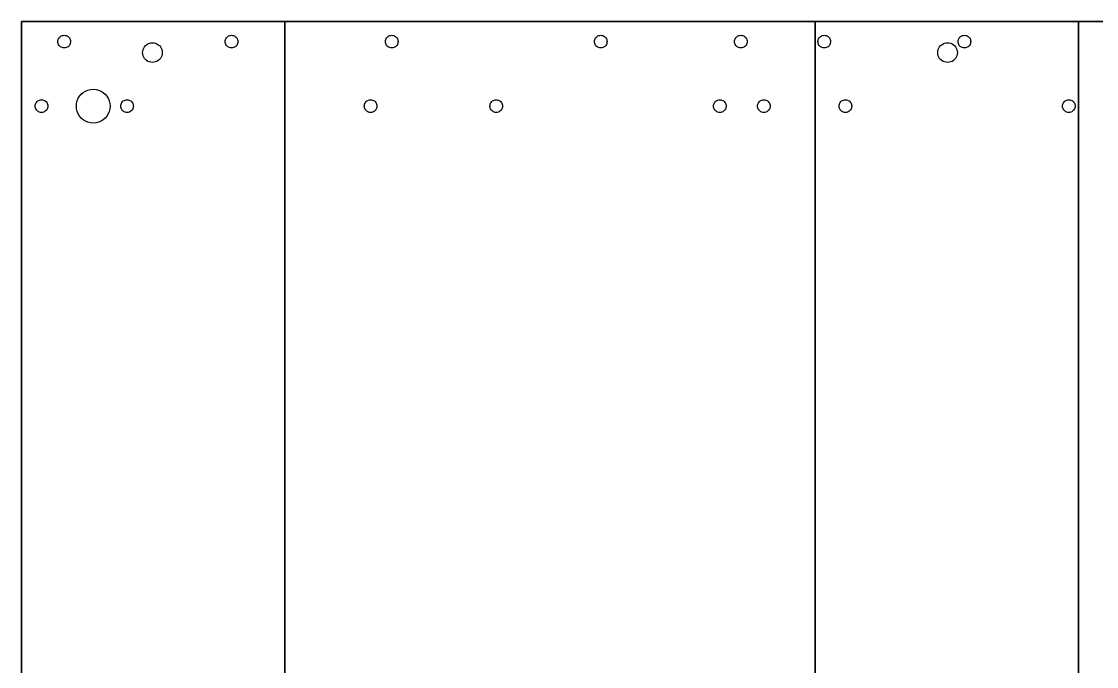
# Model space of a CAD drawing. Header units: metres. Extents: x 0 to 978, y 848 to 2000.
# Drawn here: x 0 to 292.9, y 1824.3 to 2000 of the extents above; entities that cross this region are included whole.
import ezdxf

# ---------------------------------------------------------------- set-up
doc = ezdxf.new("R2010")
doc.units = ezdxf.units.M

msp = doc.modelspace()

# ---------------------------------------------------------------- linework, layer by layer
for p, q in [((288, 2000), (0, 2000)), ((0, 2000), (0, 1465.04)), ((0, 2000), (0, 2000)), ((0, 2000), (288, 2000)), ((288, 2000), (0, 2000)), ((0, 1465.04), (0, 2000)), ((0, 2000), (0, 2000)), ((0, 2000), (0, 1465.04)), ((0, 1465.04), (0, 2000)), ((0, 2000), (288, 2000)), ((0, 1465.04), (0, 2000)), ((0, 2000), (288, 2000)), ((0, 2000), (288, 2000)), ((0, 1465.04), (0, 2000)), ((414.72, 2000), (0, 2000)), ((0, 2000), (0, 1654.4)), ((414.72, 2000), (0, 2000)), ((0, 2000), (0, 2000)), ((0, 2000), (414.72, 2000)), ((0, 1654.4), (0, 2000)), ((0, 2000), (0, 2000)), ((0, 2000), (0, 1654.4)), ((414.72, 2000), (0, 2000)), ((0, 2000), (0, 1654.4)), ((414.72, 2000), (0, 2000)), ((0, 2000), (0, 1654.4)), ((0, 2000), (414.72, 2000)), ((0, 1654.4), (0, 2000)), ((414.72, 2000), (0, 2000)), ((0, 2000), (0, 1654.4)), ((0, 1654.4), (0, 2000)), ((0, 2000), (0, 2000)), ((0, 2000), (0, 1654.4)), ((0, 1654.4), (0, 2000)), ((0, 2000), (414.72, 2000)), ((0, 2000), (414.72, 2000)), ((414.72, 2000), (0, 2000)), ((0, 1654.4), (0, 2000)), ((0, 2000), (414.72, 2000)), ((0, 2000), (414.72, 2000)), ((0, 1654.4), (0, 2000)), ((978.48, 2000), (0, 2000)), ((0, 2000), (0, 1654.4)), ((0, 1654.4), (0, 2000)), ((0, 2000), (0, 2000)), ((0, 2000), (0, 1654.4)), ((978.48, 2000), (0, 2000)), ((0, 2000), (0, 2000)), ((0, 2000), (978.48, 2000)), ((0, 1654.4), (0, 2000)), ((0, 2000), (978.48, 2000)), ((978.48, 2000), (0, 2000)), ((0, 2000), (0, 1654.4)), ((0, 2000), (978.48, 2000)), ((0, 1654.4), (0, 2000)), ((414.72, 2000), (0, 2000)), ((0, 2000), (0, 1654.4)), ((414.72, 2000), (0, 2000)), ((0, 2000), (0, 1654.4)), ((414.72, 2000), (0, 2000)), ((0, 2000), (0, 2000)), ((0, 2000), (414.72, 2000)), ((0, 1654.4), (0, 2000)), ((0, 2000), (0, 2000)), ((0, 2000), (0, 1654.4)), ((414.72, 2000), (0, 2000)), ((0, 2000), (0, 1654.4)), ((0, 2000), (414.72, 2000)), ((0, 1654.4), (0, 2000)), ((414.72, 2000), (0, 2000)), ((0, 2000), (0, 1654.4)), ((414.72, 2000), (0, 2000)), ((0, 2000), (0, 2000)), ((0, 2000), (414.72, 2000)), ((0, 1654.4), (0, 2000)), ((0, 2000), (0, 2000)), ((0, 2000), (0, 1654.4)), ((414.72, 2000), (0, 2000)), ((0, 2000), (0, 1654.4)), ((414.72, 2000), (0, 2000)), ((0, 2000), (0, 1654.4)), ((0, 2000), (414.72, 2000)), ((0, 1654.4), (0, 2000)), ((414.72, 2000), (0, 2000)), ((0, 2000), (0, 1654.4)), ((414.72, 2000), (0, 2000)), ((0, 2000), (0, 2000)), ((0, 2000), (414.72, 2000)), ((0, 1654.4), (0, 2000)), ((0, 2000), (0, 2000)), ((0, 2000), (0, 1654.4)), ((414.72, 2000), (0, 2000)), ((0, 2000), (0, 1654.4)), ((414.72, 2000), (0, 2000)), ((0, 2000), (0, 1654.4)), ((0, 2000), (414.72, 2000)), ((0, 1654.4), (0, 2000)), ((414.72, 2000), (0, 2000)), ((0, 2000), (0, 1654.4)), ((414.72, 2000), (0, 2000)), ((0, 2000), (0, 2000)), ((0, 2000), (414.72, 2000)), ((0, 1654.4), (0, 2000)), ((0, 2000), (0, 2000)), ((0, 2000), (0, 1654.4)), ((414.72, 2000), (0, 2000)), ((0, 2000), (0, 1654.4)), ((414.72, 2000), (0, 2000)), ((0, 2000), (0, 1654.4)), ((0, 2000), (414.72, 2000)), ((0, 1654.4), (0, 2000)), ((288, 2000), (0, 2000)), ((0, 2000), (0, 1465.04)), ((0, 2000), (0, 2000)), ((0, 2000), (288, 2000)), ((288, 2000), (0, 2000)), ((0, 1465.04), (0, 2000)), ((0, 2000), (0, 2000)), ((0, 2000), (0, 1465.04)), ((0, 1465.04), (0, 2000)), ((0, 2000), (288, 2000)), ((0, 1465.04), (0, 2000)), ((0, 2000), (288, 2000)), ((0, 2000), (288, 2000)), ((0, 1465.04), (0, 2000)), ((288, 2000), (0, 2000)), ((0, 2000), (0, 848)), ((0, 2000), (288, 2000)), ((0, 848), (0, 2000)), ((288, 2000), (0, 2000)), ((0, 2000), (0, 848)), ((0, 2000), (288, 2000)), ((0, 848), (0, 2000)), ((71.75, 2000), (71.75, 848)), ((71.75, 848), (71.75, 2000)), ((71.75, 2000), (71.75, 848)), ((216.25, 2000), (71.75, 2000)), ((71.75, 2000), (216.25, 2000)), ((216.25, 2000), (71.75, 2000)), ((71.75, 2000), (71.75, 848)), ((216.25, 2000), (71.75, 2000)), ((71.75, 848), (71.75, 2000)), ((71.75, 2000), (216.25, 2000)), ((216.25, 2000), (71.75, 2000)), ((71.75, 2000), (71.75, 2000)), ((71.75, 2000), (216.25, 2000)), ((71.75, 2000), (71.75, 2000)), ((71.75, 2000), (71.75, 848)), ((71.75, 848), (71.75, 2000)), ((71.75, 848), (71.75, 2000)), ((71.75, 2000), (216.25, 2000)), ((216.25, 848), (216.25, 2000)), ((216.25, 2000), (216.25, 2000)), ((216.25, 2000), (216.25, 848)), ((216.25, 848), (216.25, 2000)), ((216.25, 848), (216.25, 2000)), ((216.25, 2000), (216.25, 2000)), ((216.25, 2000), (216.25, 848)), ((216.25, 848), (216.25, 2000)), ((216.25, 2000), (216.25, 848)), ((216.25, 2000), (216.25, 2000)), ((216.25, 2000), (216.25, 848)), ((288, 1465.04), (288, 2000)), ((288, 2000), (288, 2000)), ((288, 1465.04), (288, 2000)), ((288, 2000), (288, 2000)), ((288, 2000), (288, 1465.04)), ((288, 2000), (288, 1465.04)), ((288, 2000), (288, 1465.04)), ((288, 2000), (288, 1465.04)), ((288, 1465.04), (288, 2000)), ((288, 2000), (288, 2000)), ((288, 1465.04), (288, 2000)), ((288, 2000), (288, 2000)), ((288, 2000), (288, 1465.04)), ((288, 2000), (288, 1465.04)), ((288, 2000), (288, 1465.04)), ((288, 2000), (288, 1465.04)), ((288, 848), (288, 2000)), ((288, 2000), (288, 848)), ((288, 848), (288, 2000)), ((288, 2000), (288, 848))]:
    msp.add_line(p, q)
for points in [[(9.92, 1994.53), (9.94, 1994.81), (10.01, 1995.07), (10.11, 1995.32), (10.26, 1995.55), (10.43, 1995.75), (10.63, 1995.92), (10.85, 1996.06), (11.1, 1996.17), (11.37, 1996.23), (11.65, 1996.26)], [(11.65, 1996.26), (11.93, 1996.23), (12.19, 1996.17), (12.44, 1996.06), (12.67, 1995.92), (12.87, 1995.75), (13.04, 1995.55), (13.18, 1995.32), (13.29, 1995.07), (13.35, 1994.81), (13.37, 1994.53)], [(55.51, 1994.53), (55.53, 1994.81), (55.59, 1995.07), (55.7, 1995.32), (55.84, 1995.55), (56.01, 1995.75), (56.21, 1995.92), (56.44, 1996.06), (56.69, 1996.17), (56.95, 1996.23), (57.23, 1996.26)], [(57.23, 1996.26), (57.51, 1996.23), (57.78, 1996.17), (58.03, 1996.06), (58.25, 1995.92), (58.45, 1995.75), (58.63, 1995.55), (58.77, 1995.32), (58.87, 1995.07), (58.94, 1994.81), (58.96, 1994.53)], [(99.15, 1994.53), (99.17, 1994.81), (99.24, 1995.07), (99.34, 1995.32), (99.48, 1995.55), (99.66, 1995.75), (99.86, 1995.92), (100.08, 1996.06), (100.33, 1996.17), (100.6, 1996.23), (100.88, 1996.26)], [(100.88, 1996.26), (101.16, 1996.23), (101.42, 1996.17), (101.67, 1996.06), (101.9, 1995.92), (102.1, 1995.75), (102.27, 1995.55), (102.41, 1995.32), (102.51, 1995.07), (102.58, 1994.81), (102.6, 1994.53)], [(156.1, 1994.53), (156.12, 1994.81), (156.18, 1995.07), (156.29, 1995.32), (156.43, 1995.55), (156.6, 1995.75), (156.8, 1995.92), (157.03, 1996.06), (157.28, 1996.17), (157.54, 1996.23), (157.82, 1996.26)], [(157.82, 1996.26), (158.1, 1996.23), (158.37, 1996.17), (158.61, 1996.06), (158.84, 1995.92), (159.04, 1995.75), (159.21, 1995.55), (159.35, 1995.32), (159.46, 1995.07), (159.52, 1994.81), (159.55, 1994.53)], [(194.27, 1994.53), (194.3, 1994.81), (194.36, 1995.07), (194.47, 1995.32), (194.61, 1995.55), (194.78, 1995.75), (194.98, 1995.92), (195.21, 1996.06), (195.45, 1996.17), (195.72, 1996.23), (196, 1996.26)], [(196, 1996.26), (196.28, 1996.23), (196.55, 1996.17), (196.79, 1996.06), (197.02, 1995.92), (197.22, 1995.75), (197.39, 1995.55), (197.53, 1995.32), (197.64, 1995.07), (197.7, 1994.81), (197.73, 1994.53)], [(216.99, 1994.53), (217.02, 1994.81), (217.08, 1995.07), (217.19, 1995.32), (217.33, 1995.55), (217.5, 1995.75), (217.7, 1995.92), (217.93, 1996.06), (218.17, 1996.17), (218.44, 1996.23), (218.72, 1996.26)], [(216.99, 1994.53), (217.02, 1994.81), (217.08, 1995.07), (217.19, 1995.32), (217.33, 1995.55), (217.5, 1995.75), (217.7, 1995.92), (217.93, 1996.06), (218.17, 1996.17), (218.44, 1996.23), (218.72, 1996.26)], [(216.99, 1994.53), (217.02, 1994.81), (217.08, 1995.07), (217.19, 1995.32), (217.33, 1995.55), (217.5, 1995.75), (217.7, 1995.92), (217.93, 1996.06), (218.17, 1996.17), (218.44, 1996.23), (218.72, 1996.26)], [(218.72, 1996.26), (219, 1996.23), (219.27, 1996.17), (219.51, 1996.06), (219.74, 1995.92), (219.94, 1995.75), (220.11, 1995.55), (220.25, 1995.32), (220.36, 1995.07), (220.42, 1994.81), (220.45, 1994.53)], [(218.72, 1996.26), (219, 1996.23), (219.27, 1996.17), (219.51, 1996.06), (219.74, 1995.92), (219.94, 1995.75), (220.11, 1995.55), (220.25, 1995.32), (220.36, 1995.07), (220.42, 1994.81), (220.45, 1994.53)], [(218.72, 1996.26), (219, 1996.23), (219.27, 1996.17), (219.51, 1996.06), (219.74, 1995.92), (219.94, 1995.75), (220.11, 1995.55), (220.25, 1995.32), (220.36, 1995.07), (220.42, 1994.81), (220.45, 1994.53)], [(255.17, 1994.53), (255.2, 1994.81), (255.26, 1995.07), (255.37, 1995.32), (255.51, 1995.55), (255.68, 1995.75), (255.88, 1995.92), (256.11, 1996.06), (256.35, 1996.17), (256.62, 1996.23), (256.9, 1996.26)], [(255.17, 1994.53), (255.2, 1994.81), (255.26, 1995.07), (255.37, 1995.32), (255.51, 1995.55), (255.68, 1995.75), (255.88, 1995.92), (256.11, 1996.06), (256.35, 1996.17), (256.62, 1996.23), (256.9, 1996.26)], [(255.17, 1994.53), (255.2, 1994.81), (255.26, 1995.07), (255.37, 1995.32), (255.51, 1995.55), (255.68, 1995.75), (255.88, 1995.92), (256.11, 1996.06), (256.35, 1996.17), (256.62, 1996.23), (256.9, 1996.26)], [(256.9, 1996.26), (257.18, 1996.23), (257.44, 1996.17), (257.69, 1996.06), (257.92, 1995.92), (258.12, 1995.75), (258.29, 1995.55), (258.43, 1995.32), (258.54, 1995.07), (258.6, 1994.81), (258.62, 1994.53)], [(256.9, 1996.26), (257.18, 1996.23), (257.44, 1996.17), (257.69, 1996.06), (257.92, 1995.92), (258.12, 1995.75), (258.29, 1995.55), (258.43, 1995.32), (258.54, 1995.07), (258.6, 1994.81), (258.62, 1994.53)], [(256.9, 1996.26), (257.18, 1996.23), (257.44, 1996.17), (257.69, 1996.06), (257.92, 1995.92), (258.12, 1995.75), (258.29, 1995.55), (258.43, 1995.32), (258.54, 1995.07), (258.6, 1994.81), (258.62, 1994.53)], [(11.65, 1992.8), (11.37, 1992.82), (11.1, 1992.89), (10.85, 1992.99), (10.63, 1993.13), (10.43, 1993.31), (10.26, 1993.51), (10.11, 1993.73), (10.01, 1993.98), (9.94, 1994.25), (9.92, 1994.53)], [(13.37, 1994.53), (13.35, 1994.25), (13.29, 1993.98), (13.18, 1993.73), (13.04, 1993.51), (12.87, 1993.31), (12.67, 1993.13), (12.44, 1992.99), (12.19, 1992.89), (11.93, 1992.82), (11.65, 1992.8)], [(33, 1991.53), (33.04, 1991.96), (33.14, 1992.38), (33.3, 1992.76), (33.52, 1993.11), (33.78, 1993.42), (34.1, 1993.69), (34.45, 1993.91), (34.83, 1994.07), (35.24, 1994.17), (35.68, 1994.2)], [(33, 1991.53), (33.04, 1991.96), (33.14, 1992.38), (33.3, 1992.76), (33.52, 1993.11), (33.78, 1993.42), (34.1, 1993.69), (34.45, 1993.91), (34.83, 1994.07), (35.24, 1994.17), (35.68, 1994.2)], [(33, 1991.53), (33.04, 1991.96), (33.14, 1992.38), (33.3, 1992.76), (33.52, 1993.11), (33.78, 1993.42), (34.1, 1993.69), (34.45, 1993.91), (34.83, 1994.07), (35.24, 1994.17), (35.68, 1994.2)], [(33, 1991.53), (33.04, 1991.96), (33.14, 1992.38), (33.3, 1992.76), (33.52, 1993.11), (33.78, 1993.42), (34.1, 1993.69), (34.45, 1993.91), (34.83, 1994.07), (35.24, 1994.17), (35.68, 1994.2)], [(35.68, 1994.2), (36.11, 1994.17), (36.52, 1994.07), (36.91, 1993.91), (37.26, 1993.69), (37.57, 1993.42), (37.84, 1993.11), (38.05, 1992.76), (38.22, 1992.38), (38.32, 1991.96), (38.35, 1991.53)], [(35.68, 1994.2), (36.11, 1994.17), (36.52, 1994.07), (36.91, 1993.91), (37.26, 1993.69), (37.57, 1993.42), (37.84, 1993.11), (38.05, 1992.76), (38.22, 1992.38), (38.32, 1991.96), (38.35, 1991.53)], [(35.68, 1994.2), (36.11, 1994.17), (36.52, 1994.07), (36.91, 1993.91), (37.26, 1993.69), (37.57, 1993.42), (37.84, 1993.11), (38.05, 1992.76), (38.22, 1992.38), (38.32, 1991.96), (38.35, 1991.53)], [(35.68, 1994.2), (36.11, 1994.17), (36.52, 1994.07), (36.91, 1993.91), (37.26, 1993.69), (37.57, 1993.42), (37.84, 1993.11), (38.05, 1992.76), (38.22, 1992.38), (38.32, 1991.96), (38.35, 1991.53)], [(57.23, 1992.8), (56.95, 1992.82), (56.69, 1992.89), (56.44, 1992.99), (56.21, 1993.13), (56.01, 1993.31), (55.84, 1993.51), (55.7, 1993.73), (55.59, 1993.98), (55.53, 1994.25), (55.51, 1994.53)], [(58.96, 1994.53), (58.94, 1994.25), (58.87, 1993.98), (58.77, 1993.73), (58.63, 1993.51), (58.45, 1993.31), (58.25, 1993.13), (58.03, 1992.99), (57.78, 1992.89), (57.51, 1992.82), (57.23, 1992.8)], [(100.88, 1992.8), (100.6, 1992.82), (100.33, 1992.89), (100.08, 1992.99), (99.86, 1993.13), (99.66, 1993.31), (99.48, 1993.51), (99.34, 1993.73), (99.24, 1993.98), (99.17, 1994.25), (99.15, 1994.53)], [(102.6, 1994.53), (102.58, 1994.25), (102.51, 1993.98), (102.41, 1993.73), (102.27, 1993.51), (102.1, 1993.31), (101.9, 1993.13), (101.67, 1992.99), (101.42, 1992.89), (101.16, 1992.82), (100.88, 1992.8)], [(157.82, 1992.8), (157.54, 1992.82), (157.28, 1992.89), (157.03, 1992.99), (156.8, 1993.13), (156.6, 1993.31), (156.43, 1993.51), (156.29, 1993.73), (156.18, 1993.98), (156.12, 1994.25), (156.1, 1994.53)], [(159.55, 1994.53), (159.52, 1994.25), (159.46, 1993.98), (159.35, 1993.73), (159.21, 1993.51), (159.04, 1993.31), (158.84, 1993.13), (158.61, 1992.99), (158.37, 1992.89), (158.1, 1992.82), (157.82, 1992.8)], [(196, 1992.8), (195.72, 1992.82), (195.45, 1992.89), (195.21, 1992.99), (194.98, 1993.13), (194.78, 1993.31), (194.61, 1993.51), (194.47, 1993.73), (194.36, 1993.98), (194.3, 1994.25), (194.27, 1994.53)], [(197.73, 1994.53), (197.7, 1994.25), (197.64, 1993.98), (197.53, 1993.73), (197.39, 1993.51), (197.22, 1993.31), (197.02, 1993.13), (196.79, 1992.99), (196.55, 1992.89), (196.28, 1992.82), (196, 1992.8)], [(218.72, 1992.8), (218.44, 1992.82), (218.17, 1992.89), (217.93, 1992.99), (217.7, 1993.13), (217.5, 1993.31), (217.33, 1993.51), (217.19, 1993.73), (217.08, 1993.98), (217.02, 1994.25), (216.99, 1994.53)], [(218.72, 1992.8), (218.44, 1992.82), (218.17, 1992.89), (217.93, 1992.99), (217.7, 1993.13), (217.5, 1993.31), (217.33, 1993.51), (217.19, 1993.73), (217.08, 1993.98), (217.02, 1994.25), (216.99, 1994.53)], [(218.72, 1992.8), (218.44, 1992.82), (218.17, 1992.89), (217.93, 1992.99), (217.7, 1993.13), (217.5, 1993.31), (217.33, 1993.51), (217.19, 1993.73), (217.08, 1993.98), (217.02, 1994.25), (216.99, 1994.53)], [(220.45, 1994.53), (220.42, 1994.25), (220.36, 1993.98), (220.25, 1993.73), (220.11, 1993.51), (219.94, 1993.31), (219.74, 1993.13), (219.51, 1992.99), (219.27, 1992.89), (219, 1992.82), (218.72, 1992.8)], [(220.45, 1994.53), (220.42, 1994.25), (220.36, 1993.98), (220.25, 1993.73), (220.11, 1993.51), (219.94, 1993.31), (219.74, 1993.13), (219.51, 1992.99), (219.27, 1992.89), (219, 1992.82), (218.72, 1992.8)], [(220.45, 1994.53), (220.42, 1994.25), (220.36, 1993.98), (220.25, 1993.73), (220.11, 1993.51), (219.94, 1993.31), (219.74, 1993.13), (219.51, 1992.99), (219.27, 1992.89), (219, 1992.82), (218.72, 1992.8)], [(249.65, 1991.53), (249.68, 1991.96), (249.78, 1992.38), (249.95, 1992.76), (250.16, 1993.11), (250.43, 1993.42), (250.74, 1993.69), (251.09, 1993.91), (251.48, 1994.07), (251.89, 1994.17), (252.32, 1994.2)], [(249.65, 1991.53), (249.68, 1991.96), (249.78, 1992.38), (249.95, 1992.76), (250.16, 1993.11), (250.43, 1993.42), (250.74, 1993.69), (251.09, 1993.91), (251.48, 1994.07), (251.89, 1994.17), (252.32, 1994.2)], [(249.65, 1991.53), (249.68, 1991.96), (249.78, 1992.38), (249.95, 1992.76), (250.16, 1993.11), (250.43, 1993.42), (250.74, 1993.69), (251.09, 1993.91), (251.48, 1994.07), (251.89, 1994.17), (252.32, 1994.2)], [(249.65, 1991.53), (249.68, 1991.96), (249.78, 1992.38), (249.95, 1992.76), (250.16, 1993.11), (250.43, 1993.42), (250.74, 1993.69), (251.09, 1993.91), (251.48, 1994.07), (251.89, 1994.17), (252.32, 1994.2)], [(252.32, 1994.2), (252.76, 1994.17), (253.17, 1994.07), (253.55, 1993.91), (253.9, 1993.69), (254.22, 1993.42), (254.48, 1993.11), (254.7, 1992.76), (254.86, 1992.38), (254.96, 1991.96), (255, 1991.53)], [(252.32, 1994.2), (252.76, 1994.17), (253.17, 1994.07), (253.55, 1993.91), (253.9, 1993.69), (254.22, 1993.42), (254.48, 1993.11), (254.7, 1992.76), (254.86, 1992.38), (254.96, 1991.96), (255, 1991.53)], [(252.32, 1994.2), (252.76, 1994.17), (253.17, 1994.07), (253.55, 1993.91), (253.9, 1993.69), (254.22, 1993.42), (254.48, 1993.11), (254.7, 1992.76), (254.86, 1992.38), (254.96, 1991.96), (255, 1991.53)], [(252.32, 1994.2), (252.76, 1994.17), (253.17, 1994.07), (253.55, 1993.91), (253.9, 1993.69), (254.22, 1993.42), (254.48, 1993.11), (254.7, 1992.76), (254.86, 1992.38), (254.96, 1991.96), (255, 1991.53)], [(256.9, 1992.8), (256.62, 1992.82), (256.35, 1992.89), (256.11, 1992.99), (255.88, 1993.13), (255.68, 1993.31), (255.51, 1993.51), (255.37, 1993.73), (255.26, 1993.98), (255.2, 1994.25), (255.17, 1994.53)], [(256.9, 1992.8), (256.62, 1992.82), (256.35, 1992.89), (256.11, 1992.99), (255.88, 1993.13), (255.68, 1993.31), (255.51, 1993.51), (255.37, 1993.73), (255.26, 1993.98), (255.2, 1994.25), (255.17, 1994.53)], [(256.9, 1992.8), (256.62, 1992.82), (256.35, 1992.89), (256.11, 1992.99), (255.88, 1993.13), (255.68, 1993.31), (255.51, 1993.51), (255.37, 1993.73), (255.26, 1993.98), (255.2, 1994.25), (255.17, 1994.53)], [(258.62, 1994.53), (258.6, 1994.25), (258.54, 1993.98), (258.43, 1993.73), (258.29, 1993.51), (258.12, 1993.31), (257.92, 1993.13), (257.69, 1992.99), (257.44, 1992.89), (257.18, 1992.82), (256.9, 1992.8)], [(258.62, 1994.53), (258.6, 1994.25), (258.54, 1993.98), (258.43, 1993.73), (258.29, 1993.51), (258.12, 1993.31), (257.92, 1993.13), (257.69, 1992.99), (257.44, 1992.89), (257.18, 1992.82), (256.9, 1992.8)], [(258.62, 1994.53), (258.6, 1994.25), (258.54, 1993.98), (258.43, 1993.73), (258.29, 1993.51), (258.12, 1993.31), (257.92, 1993.13), (257.69, 1992.99), (257.44, 1992.89), (257.18, 1992.82), (256.9, 1992.8)], [(35.68, 1988.86), (35.24, 1988.89), (34.83, 1988.99), (34.45, 1989.15), (34.1, 1989.37), (33.78, 1989.64), (33.52, 1989.95), (33.3, 1990.3), (33.14, 1990.68), (33.04, 1991.1), (33, 1991.53)], [(35.68, 1988.86), (35.24, 1988.89), (34.83, 1988.99), (34.45, 1989.15), (34.1, 1989.37), (33.78, 1989.64), (33.52, 1989.95), (33.3, 1990.3), (33.14, 1990.68), (33.04, 1991.1), (33, 1991.53)], [(35.68, 1988.86), (35.24, 1988.89), (34.83, 1988.99), (34.45, 1989.15), (34.1, 1989.37), (33.78, 1989.64), (33.52, 1989.95), (33.3, 1990.3), (33.14, 1990.68), (33.04, 1991.1), (33, 1991.53)], [(35.68, 1988.86), (35.24, 1988.89), (34.83, 1988.99), (34.45, 1989.15), (34.1, 1989.37), (33.78, 1989.64), (33.52, 1989.95), (33.3, 1990.3), (33.14, 1990.68), (33.04, 1991.1), (33, 1991.53)], [(38.35, 1991.53), (38.32, 1991.1), (38.22, 1990.68), (38.05, 1990.3), (37.84, 1989.95), (37.57, 1989.64), (37.26, 1989.37), (36.91, 1989.15), (36.52, 1988.99), (36.11, 1988.89), (35.68, 1988.86)], [(38.35, 1991.53), (38.32, 1991.1), (38.22, 1990.68), (38.05, 1990.3), (37.84, 1989.95), (37.57, 1989.64), (37.26, 1989.37), (36.91, 1989.15), (36.52, 1988.99), (36.11, 1988.89), (35.68, 1988.86)], [(38.35, 1991.53), (38.32, 1991.1), (38.22, 1990.68), (38.05, 1990.3), (37.84, 1989.95), (37.57, 1989.64), (37.26, 1989.37), (36.91, 1989.15), (36.52, 1988.99), (36.11, 1988.89), (35.68, 1988.86)], [(38.35, 1991.53), (38.32, 1991.1), (38.22, 1990.68), (38.05, 1990.3), (37.84, 1989.95), (37.57, 1989.64), (37.26, 1989.37), (36.91, 1989.15), (36.52, 1988.99), (36.11, 1988.89), (35.68, 1988.86)], [(252.32, 1988.86), (251.89, 1988.89), (251.48, 1988.99), (251.09, 1989.15), (250.74, 1989.37), (250.43, 1989.64), (250.16, 1989.95), (249.95, 1990.3), (249.78, 1990.68), (249.68, 1991.1), (249.65, 1991.53)], [(252.32, 1988.86), (251.89, 1988.89), (251.48, 1988.99), (251.09, 1989.15), (250.74, 1989.37), (250.43, 1989.64), (250.16, 1989.95), (249.95, 1990.3), (249.78, 1990.68), (249.68, 1991.1), (249.65, 1991.53)], [(252.32, 1988.86), (251.89, 1988.89), (251.48, 1988.99), (251.09, 1989.15), (250.74, 1989.37), (250.43, 1989.64), (250.16, 1989.95), (249.95, 1990.3), (249.78, 1990.68), (249.68, 1991.1), (249.65, 1991.53)], [(252.32, 1988.86), (251.89, 1988.89), (251.48, 1988.99), (251.09, 1989.15), (250.74, 1989.37), (250.43, 1989.64), (250.16, 1989.95), (249.95, 1990.3), (249.78, 1990.68), (249.68, 1991.1), (249.65, 1991.53)], [(255, 1991.53), (254.96, 1991.1), (254.86, 1990.68), (254.7, 1990.3), (254.48, 1989.95), (254.22, 1989.64), (253.9, 1989.37), (253.55, 1989.15), (253.17, 1988.99), (252.76, 1988.89), (252.32, 1988.86)], [(255, 1991.53), (254.96, 1991.1), (254.86, 1990.68), (254.7, 1990.3), (254.48, 1989.95), (254.22, 1989.64), (253.9, 1989.37), (253.55, 1989.15), (253.17, 1988.99), (252.76, 1988.89), (252.32, 1988.86)], [(255, 1991.53), (254.96, 1991.1), (254.86, 1990.68), (254.7, 1990.3), (254.48, 1989.95), (254.22, 1989.64), (253.9, 1989.37), (253.55, 1989.15), (253.17, 1988.99), (252.76, 1988.89), (252.32, 1988.86)], [(255, 1991.53), (254.96, 1991.1), (254.86, 1990.68), (254.7, 1990.3), (254.48, 1989.95), (254.22, 1989.64), (253.9, 1989.37), (253.55, 1989.15), (253.17, 1988.99), (252.76, 1988.89), (252.32, 1988.86)], [(14.96, 1976.96), (15.02, 1977.71), (15.19, 1978.42), (15.47, 1979.08), (15.84, 1979.68), (16.3, 1980.22), (16.84, 1980.68), (17.44, 1981.05), (18.1, 1981.33), (18.81, 1981.51), (19.56, 1981.57)], [(14.96, 1976.96), (15.02, 1977.71), (15.19, 1978.42), (15.47, 1979.08), (15.84, 1979.68), (16.3, 1980.22), (16.84, 1980.68), (17.44, 1981.05), (18.1, 1981.33), (18.81, 1981.51), (19.56, 1981.57)], [(14.96, 1976.96), (15.02, 1977.71), (15.19, 1978.42), (15.47, 1979.08), (15.84, 1979.68), (16.3, 1980.22), (16.84, 1980.68), (17.44, 1981.05), (18.1, 1981.33), (18.81, 1981.51), (19.56, 1981.57)], [(14.96, 1976.96), (15.02, 1977.71), (15.19, 1978.42), (15.47, 1979.08), (15.84, 1979.68), (16.3, 1980.22), (16.84, 1980.68), (17.44, 1981.05), (18.1, 1981.33), (18.81, 1981.51), (19.56, 1981.57)], [(14.96, 1976.96), (15.02, 1977.71), (15.19, 1978.42), (15.47, 1979.08), (15.84, 1979.68), (16.3, 1980.22), (16.84, 1980.68), (17.44, 1981.05), (18.1, 1981.33), (18.81, 1981.51), (19.56, 1981.57)], [(19.56, 1981.57), (20.3, 1981.51), (21.01, 1981.33), (21.67, 1981.05), (22.27, 1980.68), (22.81, 1980.22), (23.27, 1979.68), (23.64, 1979.08), (23.92, 1978.42), (24.1, 1977.71), (24.16, 1976.96)], [(19.56, 1981.57), (20.3, 1981.51), (21.01, 1981.33), (21.67, 1981.05), (22.27, 1980.68), (22.81, 1980.22), (23.27, 1979.68), (23.64, 1979.08), (23.92, 1978.42), (24.1, 1977.71), (24.16, 1976.96)], [(19.56, 1981.57), (20.3, 1981.51), (21.01, 1981.33), (21.67, 1981.05), (22.27, 1980.68), (22.81, 1980.22), (23.27, 1979.68), (23.64, 1979.08), (23.92, 1978.42), (24.1, 1977.71), (24.16, 1976.96)], [(19.56, 1981.57), (20.3, 1981.51), (21.01, 1981.33), (21.67, 1981.05), (22.27, 1980.68), (22.81, 1980.22), (23.27, 1979.68), (23.64, 1979.08), (23.92, 1978.42), (24.1, 1977.71), (24.16, 1976.96)], [(19.56, 1981.57), (20.3, 1981.51), (21.01, 1981.33), (21.67, 1981.05), (22.27, 1980.68), (22.81, 1980.22), (23.27, 1979.68), (23.64, 1979.08), (23.92, 1978.42), (24.1, 1977.71), (24.16, 1976.96)], [(3.74, 1976.96), (3.76, 1977.24), (3.83, 1977.51), (3.93, 1977.75), (4.07, 1977.98), (4.25, 1978.18), (4.45, 1978.35), (4.67, 1978.5), (4.92, 1978.6), (5.19, 1978.67), (5.47, 1978.69)], [(5.47, 1978.69), (5.75, 1978.67), (6.01, 1978.6), (6.26, 1978.5), (6.49, 1978.35), (6.69, 1978.18), (6.86, 1977.98), (7, 1977.75), (7.11, 1977.51), (7.17, 1977.24), (7.19, 1976.96)], [(27.03, 1976.96), (27.06, 1977.24), (27.12, 1977.51), (27.23, 1977.75), (27.37, 1977.98), (27.54, 1978.18), (27.74, 1978.35), (27.97, 1978.5), (28.21, 1978.6), (28.48, 1978.67), (28.76, 1978.69)], [(28.76, 1978.69), (29.04, 1978.67), (29.31, 1978.6), (29.55, 1978.5), (29.78, 1978.35), (29.98, 1978.18), (30.15, 1977.98), (30.29, 1977.75), (30.4, 1977.51), (30.46, 1977.24), (30.49, 1976.96)], [(93.4, 1976.96), (93.42, 1977.24), (93.49, 1977.51), (93.59, 1977.75), (93.73, 1977.98), (93.9, 1978.18), (94.1, 1978.35), (94.33, 1978.5), (94.58, 1978.6), (94.84, 1978.67), (95.12, 1978.69)], [(93.4, 1976.96), (93.42, 1977.24), (93.49, 1977.51), (93.59, 1977.75), (93.73, 1977.98), (93.9, 1978.18), (94.1, 1978.35), (94.33, 1978.5), (94.58, 1978.6), (94.84, 1978.67), (95.12, 1978.69)], [(93.4, 1976.96), (93.42, 1977.24), (93.49, 1977.51), (93.59, 1977.75), (93.73, 1977.98), (93.9, 1978.18), (94.1, 1978.35), (94.33, 1978.5), (94.58, 1978.6), (94.84, 1978.67), (95.12, 1978.69)], [(93.4, 1976.96), (93.42, 1977.24), (93.49, 1977.51), (93.59, 1977.75), (93.73, 1977.98), (93.9, 1978.18), (94.1, 1978.35), (94.33, 1978.5), (94.58, 1978.6), (94.84, 1978.67), (95.12, 1978.69)], [(93.4, 1976.96), (93.42, 1977.24), (93.49, 1977.51), (93.59, 1977.75), (93.73, 1977.98), (93.9, 1978.18), (94.1, 1978.35), (94.33, 1978.5), (94.58, 1978.6), (94.84, 1978.67), (95.12, 1978.69)], [(93.4, 1976.96), (93.42, 1977.24), (93.49, 1977.51), (93.59, 1977.75), (93.73, 1977.98), (93.9, 1978.18), (94.1, 1978.35), (94.33, 1978.5), (94.58, 1978.6), (94.84, 1978.67), (95.12, 1978.69)], [(93.4, 1976.96), (93.42, 1977.24), (93.49, 1977.51), (93.59, 1977.75), (93.73, 1977.98), (93.9, 1978.18), (94.1, 1978.35), (94.33, 1978.5), (94.58, 1978.6), (94.84, 1978.67), (95.12, 1978.69)], [(93.4, 1976.96), (93.42, 1977.24), (93.49, 1977.51), (93.59, 1977.75), (93.73, 1977.98), (93.9, 1978.18), (94.1, 1978.35), (94.33, 1978.5), (94.58, 1978.6), (94.84, 1978.67), (95.12, 1978.69)], [(93.4, 1976.96), (93.42, 1977.24), (93.49, 1977.51), (93.59, 1977.75), (93.73, 1977.98), (93.9, 1978.18), (94.1, 1978.35), (94.33, 1978.5), (94.58, 1978.6), (94.84, 1978.67), (95.12, 1978.69)], [(95.12, 1978.69), (95.4, 1978.67), (95.67, 1978.6), (95.92, 1978.5), (96.14, 1978.35), (96.34, 1978.18), (96.52, 1977.98), (96.66, 1977.75), (96.76, 1977.51), (96.83, 1977.24), (96.85, 1976.96)], [(95.12, 1978.69), (95.4, 1978.67), (95.67, 1978.6), (95.92, 1978.5), (96.14, 1978.35), (96.34, 1978.18), (96.52, 1977.98), (96.66, 1977.75), (96.76, 1977.51), (96.83, 1977.24), (96.85, 1976.96)], [(95.12, 1978.69), (95.4, 1978.67), (95.67, 1978.6), (95.92, 1978.5), (96.14, 1978.35), (96.34, 1978.18), (96.52, 1977.98), (96.66, 1977.75), (96.76, 1977.51), (96.83, 1977.24), (96.85, 1976.96)], [(95.12, 1978.69), (95.4, 1978.67), (95.67, 1978.6), (95.92, 1978.5), (96.14, 1978.35), (96.34, 1978.18), (96.52, 1977.98), (96.66, 1977.75), (96.76, 1977.51), (96.83, 1977.24), (96.85, 1976.96)], [(95.12, 1978.69), (95.4, 1978.67), (95.67, 1978.6), (95.92, 1978.5), (96.14, 1978.35), (96.34, 1978.18), (96.52, 1977.98), (96.66, 1977.75), (96.76, 1977.51), (96.83, 1977.24), (96.85, 1976.96)], [(95.12, 1978.69), (95.4, 1978.67), (95.67, 1978.6), (95.92, 1978.5), (96.14, 1978.35), (96.34, 1978.18), (96.52, 1977.98), (96.66, 1977.75), (96.76, 1977.51), (96.83, 1977.24), (96.85, 1976.96)], [(95.12, 1978.69), (95.4, 1978.67), (95.67, 1978.6), (95.92, 1978.5), (96.14, 1978.35), (96.34, 1978.18), (96.52, 1977.98), (96.66, 1977.75), (96.76, 1977.51), (96.83, 1977.24), (96.85, 1976.96)], [(95.12, 1978.69), (95.4, 1978.67), (95.67, 1978.6), (95.92, 1978.5), (96.14, 1978.35), (96.34, 1978.18), (96.52, 1977.98), (96.66, 1977.75), (96.76, 1977.51), (96.83, 1977.24), (96.85, 1976.96)], [(95.12, 1978.69), (95.4, 1978.67), (95.67, 1978.6), (95.92, 1978.5), (96.14, 1978.35), (96.34, 1978.18), (96.52, 1977.98), (96.66, 1977.75), (96.76, 1977.51), (96.83, 1977.24), (96.85, 1976.96)], [(127.62, 1976.96), (127.65, 1977.24), (127.71, 1977.51), (127.82, 1977.75), (127.96, 1977.98), (128.13, 1978.18), (128.33, 1978.35), (128.56, 1978.5), (128.8, 1978.6), (129.07, 1978.67), (129.35, 1978.69)], [(129.35, 1978.69), (129.63, 1978.67), (129.89, 1978.6), (130.14, 1978.5), (130.37, 1978.35), (130.57, 1978.18), (130.74, 1977.98), (130.88, 1977.75), (130.99, 1977.51), (131.05, 1977.24), (131.07, 1976.96)], [(188.52, 1976.96), (188.54, 1977.24), (188.61, 1977.51), (188.71, 1977.75), (188.86, 1977.98), (189.03, 1978.18), (189.23, 1978.35), (189.45, 1978.5), (189.7, 1978.6), (189.97, 1978.67), (190.25, 1978.69)], [(188.52, 1976.96), (188.54, 1977.24), (188.61, 1977.51), (188.71, 1977.75), (188.86, 1977.98), (189.03, 1978.18), (189.23, 1978.35), (189.45, 1978.5), (189.7, 1978.6), (189.97, 1978.67), (190.25, 1978.69)], [(188.52, 1976.96), (188.54, 1977.24), (188.61, 1977.51), (188.71, 1977.75), (188.86, 1977.98), (189.03, 1978.18), (189.23, 1978.35), (189.45, 1978.5), (189.7, 1978.6), (189.97, 1978.67), (190.25, 1978.69)], [(188.52, 1976.96), (188.54, 1977.24), (188.61, 1977.51), (188.71, 1977.75), (188.86, 1977.98), (189.03, 1978.18), (189.23, 1978.35), (189.45, 1978.5), (189.7, 1978.6), (189.97, 1978.67), (190.25, 1978.69)], [(188.52, 1976.96), (188.54, 1977.24), (188.61, 1977.51), (188.71, 1977.75), (188.86, 1977.98), (189.03, 1978.18), (189.23, 1978.35), (189.45, 1978.5), (189.7, 1978.6), (189.97, 1978.67), (190.25, 1978.69)], [(188.52, 1976.96), (188.54, 1977.24), (188.61, 1977.51), (188.71, 1977.75), (188.86, 1977.98), (189.03, 1978.18), (189.23, 1978.35), (189.45, 1978.5), (189.7, 1978.6), (189.97, 1978.67), (190.25, 1978.69)], [(188.52, 1976.96), (188.54, 1977.24), (188.61, 1977.51), (188.71, 1977.75), (188.86, 1977.98), (189.03, 1978.18), (189.23, 1978.35), (189.45, 1978.5), (189.7, 1978.6), (189.97, 1978.67), (190.25, 1978.69)], [(188.52, 1976.96), (188.54, 1977.24), (188.61, 1977.51), (188.71, 1977.75), (188.86, 1977.98), (189.03, 1978.18), (189.23, 1978.35), (189.45, 1978.5), (189.7, 1978.6), (189.97, 1978.67), (190.25, 1978.69)], [(188.52, 1976.96), (188.54, 1977.24), (188.61, 1977.51), (188.71, 1977.75), (188.86, 1977.98), (189.03, 1978.18), (189.23, 1978.35), (189.45, 1978.5), (189.7, 1978.6), (189.97, 1978.67), (190.25, 1978.69)], [(190.25, 1978.69), (190.53, 1978.67), (190.79, 1978.6), (191.04, 1978.5), (191.27, 1978.35), (191.47, 1978.18), (191.64, 1977.98), (191.78, 1977.75), (191.89, 1977.51), (191.95, 1977.24), (191.97, 1976.96)], [(190.25, 1978.69), (190.53, 1978.67), (190.79, 1978.6), (191.04, 1978.5), (191.27, 1978.35), (191.47, 1978.18), (191.64, 1977.98), (191.78, 1977.75), (191.89, 1977.51), (191.95, 1977.24), (191.97, 1976.96)], [(190.25, 1978.69), (190.53, 1978.67), (190.79, 1978.6), (191.04, 1978.5), (191.27, 1978.35), (191.47, 1978.18), (191.64, 1977.98), (191.78, 1977.75), (191.89, 1977.51), (191.95, 1977.24), (191.97, 1976.96)], [(190.25, 1978.69), (190.53, 1978.67), (190.79, 1978.6), (191.04, 1978.5), (191.27, 1978.35), (191.47, 1978.18), (191.64, 1977.98), (191.78, 1977.75), (191.89, 1977.51), (191.95, 1977.24), (191.97, 1976.96)], [(190.25, 1978.69), (190.53, 1978.67), (190.79, 1978.6), (191.04, 1978.5), (191.27, 1978.35), (191.47, 1978.18), (191.64, 1977.98), (191.78, 1977.75), (191.89, 1977.51), (191.95, 1977.24), (191.97, 1976.96)], [(190.25, 1978.69), (190.53, 1978.67), (190.79, 1978.6), (191.04, 1978.5), (191.27, 1978.35), (191.47, 1978.18), (191.64, 1977.98), (191.78, 1977.75), (191.89, 1977.51), (191.95, 1977.24), (191.97, 1976.96)], [(190.25, 1978.69), (190.53, 1978.67), (190.79, 1978.6), (191.04, 1978.5), (191.27, 1978.35), (191.47, 1978.18), (191.64, 1977.98), (191.78, 1977.75), (191.89, 1977.51), (191.95, 1977.24), (191.97, 1976.96)], [(190.25, 1978.69), (190.53, 1978.67), (190.79, 1978.6), (191.04, 1978.5), (191.27, 1978.35), (191.47, 1978.18), (191.64, 1977.98), (191.78, 1977.75), (191.89, 1977.51), (191.95, 1977.24), (191.97, 1976.96)], [(190.25, 1978.69), (190.53, 1978.67), (190.79, 1978.6), (191.04, 1978.5), (191.27, 1978.35), (191.47, 1978.18), (191.64, 1977.98), (191.78, 1977.75), (191.89, 1977.51), (191.95, 1977.24), (191.97, 1976.96)], [(200.53, 1976.96), (200.55, 1977.24), (200.62, 1977.51), (200.72, 1977.75), (200.86, 1977.98), (201.04, 1978.18), (201.24, 1978.35), (201.46, 1978.5), (201.71, 1978.6), (201.98, 1978.67), (202.26, 1978.69)], [(202.26, 1978.69), (202.54, 1978.67), (202.8, 1978.6), (203.05, 1978.5), (203.28, 1978.35), (203.48, 1978.18), (203.65, 1977.98), (203.79, 1977.75), (203.9, 1977.51), (203.96, 1977.24), (203.98, 1976.96)], [(222.75, 1976.96), (222.77, 1977.24), (222.83, 1977.51), (222.94, 1977.75), (223.08, 1977.98), (223.25, 1978.18), (223.45, 1978.35), (223.68, 1978.5), (223.93, 1978.6), (224.19, 1978.67), (224.47, 1978.69)], [(224.47, 1978.69), (224.75, 1978.67), (225.02, 1978.6), (225.27, 1978.5), (225.49, 1978.35), (225.69, 1978.18), (225.86, 1977.98), (226.01, 1977.75), (226.11, 1977.51), (226.18, 1977.24), (226.2, 1976.96)], [(283.65, 1976.96), (283.67, 1977.24), (283.73, 1977.51), (283.84, 1977.75), (283.98, 1977.98), (284.15, 1978.18), (284.35, 1978.35), (284.58, 1978.5), (284.83, 1978.6), (285.09, 1978.67), (285.37, 1978.69)], [(283.65, 1976.96), (283.67, 1977.24), (283.73, 1977.51), (283.84, 1977.75), (283.98, 1977.98), (284.15, 1978.18), (284.35, 1978.35), (284.58, 1978.5), (284.83, 1978.6), (285.09, 1978.67), (285.37, 1978.69)], [(283.65, 1976.96), (283.67, 1977.24), (283.73, 1977.51), (283.84, 1977.75), (283.98, 1977.98), (284.15, 1978.18), (284.35, 1978.35), (284.58, 1978.5), (284.83, 1978.6), (285.09, 1978.67), (285.37, 1978.69)], [(283.65, 1976.96), (283.67, 1977.24), (283.73, 1977.51), (283.84, 1977.75), (283.98, 1977.98), (284.15, 1978.18), (284.35, 1978.35), (284.58, 1978.5), (284.83, 1978.6), (285.09, 1978.67), (285.37, 1978.69)], [(283.65, 1976.96), (283.67, 1977.24), (283.73, 1977.51), (283.84, 1977.75), (283.98, 1977.98), (284.15, 1978.18), (284.35, 1978.35), (284.58, 1978.5), (284.83, 1978.6), (285.09, 1978.67), (285.37, 1978.69)], [(283.65, 1976.96), (283.67, 1977.24), (283.73, 1977.51), (283.84, 1977.75), (283.98, 1977.98), (284.15, 1978.18), (284.35, 1978.35), (284.58, 1978.5), (284.83, 1978.6), (285.09, 1978.67), (285.37, 1978.69)], [(283.65, 1976.96), (283.67, 1977.24), (283.73, 1977.51), (283.84, 1977.75), (283.98, 1977.98), (284.15, 1978.18), (284.35, 1978.35), (284.58, 1978.5), (284.83, 1978.6), (285.09, 1978.67), (285.37, 1978.69)], [(283.65, 1976.96), (283.67, 1977.24), (283.73, 1977.51), (283.84, 1977.75), (283.98, 1977.98), (284.15, 1978.18), (284.35, 1978.35), (284.58, 1978.5), (284.83, 1978.6), (285.09, 1978.67), (285.37, 1978.69)], [(283.65, 1976.96), (283.67, 1977.24), (283.73, 1977.51), (283.84, 1977.75), (283.98, 1977.98), (284.15, 1978.18), (284.35, 1978.35), (284.58, 1978.5), (284.83, 1978.6), (285.09, 1978.67), (285.37, 1978.69)], [(285.37, 1978.69), (285.65, 1978.67), (285.92, 1978.6), (286.16, 1978.5), (286.39, 1978.35), (286.59, 1978.18), (286.76, 1977.98), (286.9, 1977.75), (287.01, 1977.51), (287.07, 1977.24), (287.1, 1976.96)], [(285.37, 1978.69), (285.65, 1978.67), (285.92, 1978.6), (286.16, 1978.5), (286.39, 1978.35), (286.59, 1978.18), (286.76, 1977.98), (286.9, 1977.75), (287.01, 1977.51), (287.07, 1977.24), (287.1, 1976.96)], [(285.37, 1978.69), (285.65, 1978.67), (285.92, 1978.6), (286.16, 1978.5), (286.39, 1978.35), (286.59, 1978.18), (286.76, 1977.98), (286.9, 1977.75), (287.01, 1977.51), (287.07, 1977.24), (287.1, 1976.96)], [(285.37, 1978.69), (285.65, 1978.67), (285.92, 1978.6), (286.16, 1978.5), (286.39, 1978.35), (286.59, 1978.18), (286.76, 1977.98), (286.9, 1977.75), (287.01, 1977.51), (287.07, 1977.24), (287.1, 1976.96)], [(285.37, 1978.69), (285.65, 1978.67), (285.92, 1978.6), (286.16, 1978.5), (286.39, 1978.35), (286.59, 1978.18), (286.76, 1977.98), (286.9, 1977.75), (287.01, 1977.51), (287.07, 1977.24), (287.1, 1976.96)], [(285.37, 1978.69), (285.65, 1978.67), (285.92, 1978.6), (286.16, 1978.5), (286.39, 1978.35), (286.59, 1978.18), (286.76, 1977.98), (286.9, 1977.75), (287.01, 1977.51), (287.07, 1977.24), (287.1, 1976.96)], [(285.37, 1978.69), (285.65, 1978.67), (285.92, 1978.6), (286.16, 1978.5), (286.39, 1978.35), (286.59, 1978.18), (286.76, 1977.98), (286.9, 1977.75), (287.01, 1977.51), (287.07, 1977.24), (287.1, 1976.96)], [(285.37, 1978.69), (285.65, 1978.67), (285.92, 1978.6), (286.16, 1978.5), (286.39, 1978.35), (286.59, 1978.18), (286.76, 1977.98), (286.9, 1977.75), (287.01, 1977.51), (287.07, 1977.24), (287.1, 1976.96)], [(285.37, 1978.69), (285.65, 1978.67), (285.92, 1978.6), (286.16, 1978.5), (286.39, 1978.35), (286.59, 1978.18), (286.76, 1977.98), (286.9, 1977.75), (287.01, 1977.51), (287.07, 1977.24), (287.1, 1976.96)], [(5.47, 1975.23), (5.19, 1975.25), (4.92, 1975.32), (4.67, 1975.42), (4.45, 1975.57), (4.25, 1975.74), (4.07, 1975.94), (3.93, 1976.17), (3.83, 1976.41), (3.76, 1976.68), (3.74, 1976.96)], [(7.19, 1976.96), (7.17, 1976.68), (7.11, 1976.41), (7, 1976.17), (6.86, 1975.94), (6.69, 1975.74), (6.49, 1975.57), (6.26, 1975.42), (6.01, 1975.32), (5.75, 1975.25), (5.47, 1975.23)], [(19.56, 1972.35), (18.81, 1972.41), (18.1, 1972.59), (17.44, 1972.87), (16.84, 1973.24), (16.3, 1973.7), (15.84, 1974.24), (15.47, 1974.84), (15.19, 1975.5), (15.02, 1976.21), (14.96, 1976.96)], [(19.56, 1972.35), (18.81, 1972.41), (18.1, 1972.59), (17.44, 1972.87), (16.84, 1973.24), (16.3, 1973.7), (15.84, 1974.24), (15.47, 1974.84), (15.19, 1975.5), (15.02, 1976.21), (14.96, 1976.96)], [(19.56, 1972.35), (18.81, 1972.41), (18.1, 1972.59), (17.44, 1972.87), (16.84, 1973.24), (16.3, 1973.7), (15.84, 1974.24), (15.47, 1974.84), (15.19, 1975.5), (15.02, 1976.21), (14.96, 1976.96)], [(19.56, 1972.35), (18.81, 1972.41), (18.1, 1972.59), (17.44, 1972.87), (16.84, 1973.24), (16.3, 1973.7), (15.84, 1974.24), (15.47, 1974.84), (15.19, 1975.5), (15.02, 1976.21), (14.96, 1976.96)], [(19.56, 1972.35), (18.81, 1972.41), (18.1, 1972.59), (17.44, 1972.87), (16.84, 1973.24), (16.3, 1973.7), (15.84, 1974.24), (15.47, 1974.84), (15.19, 1975.5), (15.02, 1976.21), (14.96, 1976.96)], [(24.16, 1976.96), (24.1, 1976.21), (23.92, 1975.5), (23.64, 1974.84), (23.27, 1974.24), (22.81, 1973.7), (22.27, 1973.24), (21.67, 1972.87), (21.01, 1972.59), (20.3, 1972.41), (19.56, 1972.35)], [(24.16, 1976.96), (24.1, 1976.21), (23.92, 1975.5), (23.64, 1974.84), (23.27, 1974.24), (22.81, 1973.7), (22.27, 1973.24), (21.67, 1972.87), (21.01, 1972.59), (20.3, 1972.41), (19.56, 1972.35)], [(24.16, 1976.96), (24.1, 1976.21), (23.92, 1975.5), (23.64, 1974.84), (23.27, 1974.24), (22.81, 1973.7), (22.27, 1973.24), (21.67, 1972.87), (21.01, 1972.59), (20.3, 1972.41), (19.56, 1972.35)], [(24.16, 1976.96), (24.1, 1976.21), (23.92, 1975.5), (23.64, 1974.84), (23.27, 1974.24), (22.81, 1973.7), (22.27, 1973.24), (21.67, 1972.87), (21.01, 1972.59), (20.3, 1972.41), (19.56, 1972.35)], [(24.16, 1976.96), (24.1, 1976.21), (23.92, 1975.5), (23.64, 1974.84), (23.27, 1974.24), (22.81, 1973.7), (22.27, 1973.24), (21.67, 1972.87), (21.01, 1972.59), (20.3, 1972.41), (19.56, 1972.35)], [(28.76, 1975.23), (28.48, 1975.25), (28.21, 1975.32), (27.97, 1975.42), (27.74, 1975.57), (27.54, 1975.74), (27.37, 1975.94), (27.23, 1976.17), (27.12, 1976.41), (27.06, 1976.68), (27.03, 1976.96)], [(30.49, 1976.96), (30.46, 1976.68), (30.4, 1976.41), (30.29, 1976.17), (30.15, 1975.94), (29.98, 1975.74), (29.78, 1975.57), (29.55, 1975.42), (29.31, 1975.32), (29.04, 1975.25), (28.76, 1975.23)], [(95.12, 1975.23), (94.84, 1975.25), (94.58, 1975.32), (94.33, 1975.42), (94.1, 1975.57), (93.9, 1975.74), (93.73, 1975.94), (93.59, 1976.17), (93.49, 1976.41), (93.42, 1976.68), (93.4, 1976.96)], [(95.12, 1975.23), (94.84, 1975.25), (94.58, 1975.32), (94.33, 1975.42), (94.1, 1975.57), (93.9, 1975.74), (93.73, 1975.94), (93.59, 1976.17), (93.49, 1976.41), (93.42, 1976.68), (93.4, 1976.96)], [(95.12, 1975.23), (94.84, 1975.25), (94.58, 1975.32), (94.33, 1975.42), (94.1, 1975.57), (93.9, 1975.74), (93.73, 1975.94), (93.59, 1976.17), (93.49, 1976.41), (93.42, 1976.68), (93.4, 1976.96)], [(95.12, 1975.23), (94.84, 1975.25), (94.58, 1975.32), (94.33, 1975.42), (94.1, 1975.57), (93.9, 1975.74), (93.73, 1975.94), (93.59, 1976.17), (93.49, 1976.41), (93.42, 1976.68), (93.4, 1976.96)], [(95.12, 1975.23), (94.84, 1975.25), (94.58, 1975.32), (94.33, 1975.42), (94.1, 1975.57), (93.9, 1975.74), (93.73, 1975.94), (93.59, 1976.17), (93.49, 1976.41), (93.42, 1976.68), (93.4, 1976.96)], [(95.12, 1975.23), (94.84, 1975.25), (94.58, 1975.32), (94.33, 1975.42), (94.1, 1975.57), (93.9, 1975.74), (93.73, 1975.94), (93.59, 1976.17), (93.49, 1976.41), (93.42, 1976.68), (93.4, 1976.96)], [(95.12, 1975.23), (94.84, 1975.25), (94.58, 1975.32), (94.33, 1975.42), (94.1, 1975.57), (93.9, 1975.74), (93.73, 1975.94), (93.59, 1976.17), (93.49, 1976.41), (93.42, 1976.68), (93.4, 1976.96)], [(95.12, 1975.23), (94.84, 1975.25), (94.58, 1975.32), (94.33, 1975.42), (94.1, 1975.57), (93.9, 1975.74), (93.73, 1975.94), (93.59, 1976.17), (93.49, 1976.41), (93.42, 1976.68), (93.4, 1976.96)], [(95.12, 1975.23), (94.84, 1975.25), (94.58, 1975.32), (94.33, 1975.42), (94.1, 1975.57), (93.9, 1975.74), (93.73, 1975.94), (93.59, 1976.17), (93.49, 1976.41), (93.42, 1976.68), (93.4, 1976.96)], [(96.85, 1976.96), (96.83, 1976.68), (96.76, 1976.41), (96.66, 1976.17), (96.52, 1975.94), (96.34, 1975.74), (96.14, 1975.57), (95.92, 1975.42), (95.67, 1975.32), (95.4, 1975.25), (95.12, 1975.23)], [(96.85, 1976.96), (96.83, 1976.68), (96.76, 1976.41), (96.66, 1976.17), (96.52, 1975.94), (96.34, 1975.74), (96.14, 1975.57), (95.92, 1975.42), (95.67, 1975.32), (95.4, 1975.25), (95.12, 1975.23)], [(96.85, 1976.96), (96.83, 1976.68), (96.76, 1976.41), (96.66, 1976.17), (96.52, 1975.94), (96.34, 1975.74), (96.14, 1975.57), (95.92, 1975.42), (95.67, 1975.32), (95.4, 1975.25), (95.12, 1975.23)], [(96.85, 1976.96), (96.83, 1976.68), (96.76, 1976.41), (96.66, 1976.17), (96.52, 1975.94), (96.34, 1975.74), (96.14, 1975.57), (95.92, 1975.42), (95.67, 1975.32), (95.4, 1975.25), (95.12, 1975.23)], [(96.85, 1976.96), (96.83, 1976.68), (96.76, 1976.41), (96.66, 1976.17), (96.52, 1975.94), (96.34, 1975.74), (96.14, 1975.57), (95.92, 1975.42), (95.67, 1975.32), (95.4, 1975.25), (95.12, 1975.23)], [(96.85, 1976.96), (96.83, 1976.68), (96.76, 1976.41), (96.66, 1976.17), (96.52, 1975.94), (96.34, 1975.74), (96.14, 1975.57), (95.92, 1975.42), (95.67, 1975.32), (95.4, 1975.25), (95.12, 1975.23)], [(96.85, 1976.96), (96.83, 1976.68), (96.76, 1976.41), (96.66, 1976.17), (96.52, 1975.94), (96.34, 1975.74), (96.14, 1975.57), (95.92, 1975.42), (95.67, 1975.32), (95.4, 1975.25), (95.12, 1975.23)], [(96.85, 1976.96), (96.83, 1976.68), (96.76, 1976.41), (96.66, 1976.17), (96.52, 1975.94), (96.34, 1975.74), (96.14, 1975.57), (95.92, 1975.42), (95.67, 1975.32), (95.4, 1975.25), (95.12, 1975.23)], [(96.85, 1976.96), (96.83, 1976.68), (96.76, 1976.41), (96.66, 1976.17), (96.52, 1975.94), (96.34, 1975.74), (96.14, 1975.57), (95.92, 1975.42), (95.67, 1975.32), (95.4, 1975.25), (95.12, 1975.23)], [(129.35, 1975.23), (129.07, 1975.25), (128.8, 1975.32), (128.56, 1975.42), (128.33, 1975.57), (128.13, 1975.74), (127.96, 1975.94), (127.82, 1976.17), (127.71, 1976.41), (127.65, 1976.68), (127.62, 1976.96)], [(131.07, 1976.96), (131.05, 1976.68), (130.99, 1976.41), (130.88, 1976.17), (130.74, 1975.94), (130.57, 1975.74), (130.37, 1975.57), (130.14, 1975.42), (129.89, 1975.32), (129.63, 1975.25), (129.35, 1975.23)], [(190.25, 1975.23), (189.97, 1975.25), (189.7, 1975.32), (189.45, 1975.42), (189.23, 1975.57), (189.03, 1975.74), (188.86, 1975.94), (188.71, 1976.17), (188.61, 1976.41), (188.54, 1976.68), (188.52, 1976.96)], [(190.25, 1975.23), (189.97, 1975.25), (189.7, 1975.32), (189.45, 1975.42), (189.23, 1975.57), (189.03, 1975.74), (188.86, 1975.94), (188.71, 1976.17), (188.61, 1976.41), (188.54, 1976.68), (188.52, 1976.96)], [(190.25, 1975.23), (189.97, 1975.25), (189.7, 1975.32), (189.45, 1975.42), (189.23, 1975.57), (189.03, 1975.74), (188.86, 1975.94), (188.71, 1976.17), (188.61, 1976.41), (188.54, 1976.68), (188.52, 1976.96)], [(190.25, 1975.23), (189.97, 1975.25), (189.7, 1975.32), (189.45, 1975.42), (189.23, 1975.57), (189.03, 1975.74), (188.86, 1975.94), (188.71, 1976.17), (188.61, 1976.41), (188.54, 1976.68), (188.52, 1976.96)], [(190.25, 1975.23), (189.97, 1975.25), (189.7, 1975.32), (189.45, 1975.42), (189.23, 1975.57), (189.03, 1975.74), (188.86, 1975.94), (188.71, 1976.17), (188.61, 1976.41), (188.54, 1976.68), (188.52, 1976.96)], [(190.25, 1975.23), (189.97, 1975.25), (189.7, 1975.32), (189.45, 1975.42), (189.23, 1975.57), (189.03, 1975.74), (188.86, 1975.94), (188.71, 1976.17), (188.61, 1976.41), (188.54, 1976.68), (188.52, 1976.96)], [(190.25, 1975.23), (189.97, 1975.25), (189.7, 1975.32), (189.45, 1975.42), (189.23, 1975.57), (189.03, 1975.74), (188.86, 1975.94), (188.71, 1976.17), (188.61, 1976.41), (188.54, 1976.68), (188.52, 1976.96)], [(190.25, 1975.23), (189.97, 1975.25), (189.7, 1975.32), (189.45, 1975.42), (189.23, 1975.57), (189.03, 1975.74), (188.86, 1975.94), (188.71, 1976.17), (188.61, 1976.41), (188.54, 1976.68), (188.52, 1976.96)], [(190.25, 1975.23), (189.97, 1975.25), (189.7, 1975.32), (189.45, 1975.42), (189.23, 1975.57), (189.03, 1975.74), (188.86, 1975.94), (188.71, 1976.17), (188.61, 1976.41), (188.54, 1976.68), (188.52, 1976.96)], [(191.97, 1976.96), (191.95, 1976.68), (191.89, 1976.41), (191.78, 1976.17), (191.64, 1975.94), (191.47, 1975.74), (191.27, 1975.57), (191.04, 1975.42), (190.79, 1975.32), (190.53, 1975.25), (190.25, 1975.23)], [(191.97, 1976.96), (191.95, 1976.68), (191.89, 1976.41), (191.78, 1976.17), (191.64, 1975.94), (191.47, 1975.74), (191.27, 1975.57), (191.04, 1975.42), (190.79, 1975.32), (190.53, 1975.25), (190.25, 1975.23)], [(191.97, 1976.96), (191.95, 1976.68), (191.89, 1976.41), (191.78, 1976.17), (191.64, 1975.94), (191.47, 1975.74), (191.27, 1975.57), (191.04, 1975.42), (190.79, 1975.32), (190.53, 1975.25), (190.25, 1975.23)], [(191.97, 1976.96), (191.95, 1976.68), (191.89, 1976.41), (191.78, 1976.17), (191.64, 1975.94), (191.47, 1975.74), (191.27, 1975.57), (191.04, 1975.42), (190.79, 1975.32), (190.53, 1975.25), (190.25, 1975.23)], [(191.97, 1976.96), (191.95, 1976.68), (191.89, 1976.41), (191.78, 1976.17), (191.64, 1975.94), (191.47, 1975.74), (191.27, 1975.57), (191.04, 1975.42), (190.79, 1975.32), (190.53, 1975.25), (190.25, 1975.23)], [(191.97, 1976.96), (191.95, 1976.68), (191.89, 1976.41), (191.78, 1976.17), (191.64, 1975.94), (191.47, 1975.74), (191.27, 1975.57), (191.04, 1975.42), (190.79, 1975.32), (190.53, 1975.25), (190.25, 1975.23)], [(191.97, 1976.96), (191.95, 1976.68), (191.89, 1976.41), (191.78, 1976.17), (191.64, 1975.94), (191.47, 1975.74), (191.27, 1975.57), (191.04, 1975.42), (190.79, 1975.32), (190.53, 1975.25), (190.25, 1975.23)], [(191.97, 1976.96), (191.95, 1976.68), (191.89, 1976.41), (191.78, 1976.17), (191.64, 1975.94), (191.47, 1975.74), (191.27, 1975.57), (191.04, 1975.42), (190.79, 1975.32), (190.53, 1975.25), (190.25, 1975.23)], [(191.97, 1976.96), (191.95, 1976.68), (191.89, 1976.41), (191.78, 1976.17), (191.64, 1975.94), (191.47, 1975.74), (191.27, 1975.57), (191.04, 1975.42), (190.79, 1975.32), (190.53, 1975.25), (190.25, 1975.23)], [(202.26, 1975.23), (201.98, 1975.25), (201.71, 1975.32), (201.46, 1975.42), (201.24, 1975.57), (201.04, 1975.74), (200.86, 1975.94), (200.72, 1976.17), (200.62, 1976.41), (200.55, 1976.68), (200.53, 1976.96)], [(203.98, 1976.96), (203.96, 1976.68), (203.9, 1976.41), (203.79, 1976.17), (203.65, 1975.94), (203.48, 1975.74), (203.28, 1975.57), (203.05, 1975.42), (202.8, 1975.32), (202.54, 1975.25), (202.26, 1975.23)], [(224.47, 1975.23), (224.19, 1975.25), (223.93, 1975.32), (223.68, 1975.42), (223.45, 1975.57), (223.25, 1975.74), (223.08, 1975.94), (222.94, 1976.17), (222.83, 1976.41), (222.77, 1976.68), (222.75, 1976.96)], [(226.2, 1976.96), (226.18, 1976.68), (226.11, 1976.41), (226.01, 1976.17), (225.86, 1975.94), (225.69, 1975.74), (225.49, 1975.57), (225.27, 1975.42), (225.02, 1975.32), (224.75, 1975.25), (224.47, 1975.23)], [(285.37, 1975.23), (285.09, 1975.25), (284.83, 1975.32), (284.58, 1975.42), (284.35, 1975.57), (284.15, 1975.74), (283.98, 1975.94), (283.84, 1976.17), (283.73, 1976.41), (283.67, 1976.68), (283.65, 1976.96)], [(285.37, 1975.23), (285.09, 1975.25), (284.83, 1975.32), (284.58, 1975.42), (284.35, 1975.57), (284.15, 1975.74), (283.98, 1975.94), (283.84, 1976.17), (283.73, 1976.41), (283.67, 1976.68), (283.65, 1976.96)], [(285.37, 1975.23), (285.09, 1975.25), (284.83, 1975.32), (284.58, 1975.42), (284.35, 1975.57), (284.15, 1975.74), (283.98, 1975.94), (283.84, 1976.17), (283.73, 1976.41), (283.67, 1976.68), (283.65, 1976.96)], [(285.37, 1975.23), (285.09, 1975.25), (284.83, 1975.32), (284.58, 1975.42), (284.35, 1975.57), (284.15, 1975.74), (283.98, 1975.94), (283.84, 1976.17), (283.73, 1976.41), (283.67, 1976.68), (283.65, 1976.96)], [(285.37, 1975.23), (285.09, 1975.25), (284.83, 1975.32), (284.58, 1975.42), (284.35, 1975.57), (284.15, 1975.74), (283.98, 1975.94), (283.84, 1976.17), (283.73, 1976.41), (283.67, 1976.68), (283.65, 1976.96)], [(285.37, 1975.23), (285.09, 1975.25), (284.83, 1975.32), (284.58, 1975.42), (284.35, 1975.57), (284.15, 1975.74), (283.98, 1975.94), (283.84, 1976.17), (283.73, 1976.41), (283.67, 1976.68), (283.65, 1976.96)], [(285.37, 1975.23), (285.09, 1975.25), (284.83, 1975.32), (284.58, 1975.42), (284.35, 1975.57), (284.15, 1975.74), (283.98, 1975.94), (283.84, 1976.17), (283.73, 1976.41), (283.67, 1976.68), (283.65, 1976.96)], [(285.37, 1975.23), (285.09, 1975.25), (284.83, 1975.32), (284.58, 1975.42), (284.35, 1975.57), (284.15, 1975.74), (283.98, 1975.94), (283.84, 1976.17), (283.73, 1976.41), (283.67, 1976.68), (283.65, 1976.96)], [(285.37, 1975.23), (285.09, 1975.25), (284.83, 1975.32), (284.58, 1975.42), (284.35, 1975.57), (284.15, 1975.74), (283.98, 1975.94), (283.84, 1976.17), (283.73, 1976.41), (283.67, 1976.68), (283.65, 1976.96)], [(287.1, 1976.96), (287.07, 1976.68), (287.01, 1976.41), (286.9, 1976.17), (286.76, 1975.94), (286.59, 1975.74), (286.39, 1975.57), (286.16, 1975.42), (285.92, 1975.32), (285.65, 1975.25), (285.37, 1975.23)], [(287.1, 1976.96), (287.07, 1976.68), (287.01, 1976.41), (286.9, 1976.17), (286.76, 1975.94), (286.59, 1975.74), (286.39, 1975.57), (286.16, 1975.42), (285.92, 1975.32), (285.65, 1975.25), (285.37, 1975.23)], [(287.1, 1976.96), (287.07, 1976.68), (287.01, 1976.41), (286.9, 1976.17), (286.76, 1975.94), (286.59, 1975.74), (286.39, 1975.57), (286.16, 1975.42), (285.92, 1975.32), (285.65, 1975.25), (285.37, 1975.23)], [(287.1, 1976.96), (287.07, 1976.68), (287.01, 1976.41), (286.9, 1976.17), (286.76, 1975.94), (286.59, 1975.74), (286.39, 1975.57), (286.16, 1975.42), (285.92, 1975.32), (285.65, 1975.25), (285.37, 1975.23)], [(287.1, 1976.96), (287.07, 1976.68), (287.01, 1976.41), (286.9, 1976.17), (286.76, 1975.94), (286.59, 1975.74), (286.39, 1975.57), (286.16, 1975.42), (285.92, 1975.32), (285.65, 1975.25), (285.37, 1975.23)], [(287.1, 1976.96), (287.07, 1976.68), (287.01, 1976.41), (286.9, 1976.17), (286.76, 1975.94), (286.59, 1975.74), (286.39, 1975.57), (286.16, 1975.42), (285.92, 1975.32), (285.65, 1975.25), (285.37, 1975.23)], [(287.1, 1976.96), (287.07, 1976.68), (287.01, 1976.41), (286.9, 1976.17), (286.76, 1975.94), (286.59, 1975.74), (286.39, 1975.57), (286.16, 1975.42), (285.92, 1975.32), (285.65, 1975.25), (285.37, 1975.23)], [(287.1, 1976.96), (287.07, 1976.68), (287.01, 1976.41), (286.9, 1976.17), (286.76, 1975.94), (286.59, 1975.74), (286.39, 1975.57), (286.16, 1975.42), (285.92, 1975.32), (285.65, 1975.25), (285.37, 1975.23)], [(287.1, 1976.96), (287.07, 1976.68), (287.01, 1976.41), (286.9, 1976.17), (286.76, 1975.94), (286.59, 1975.74), (286.39, 1975.57), (286.16, 1975.42), (285.92, 1975.32), (285.65, 1975.25), (285.37, 1975.23)]]:
    msp.add_lwpolyline(points)

doc.saveas('drawing.dxf')
